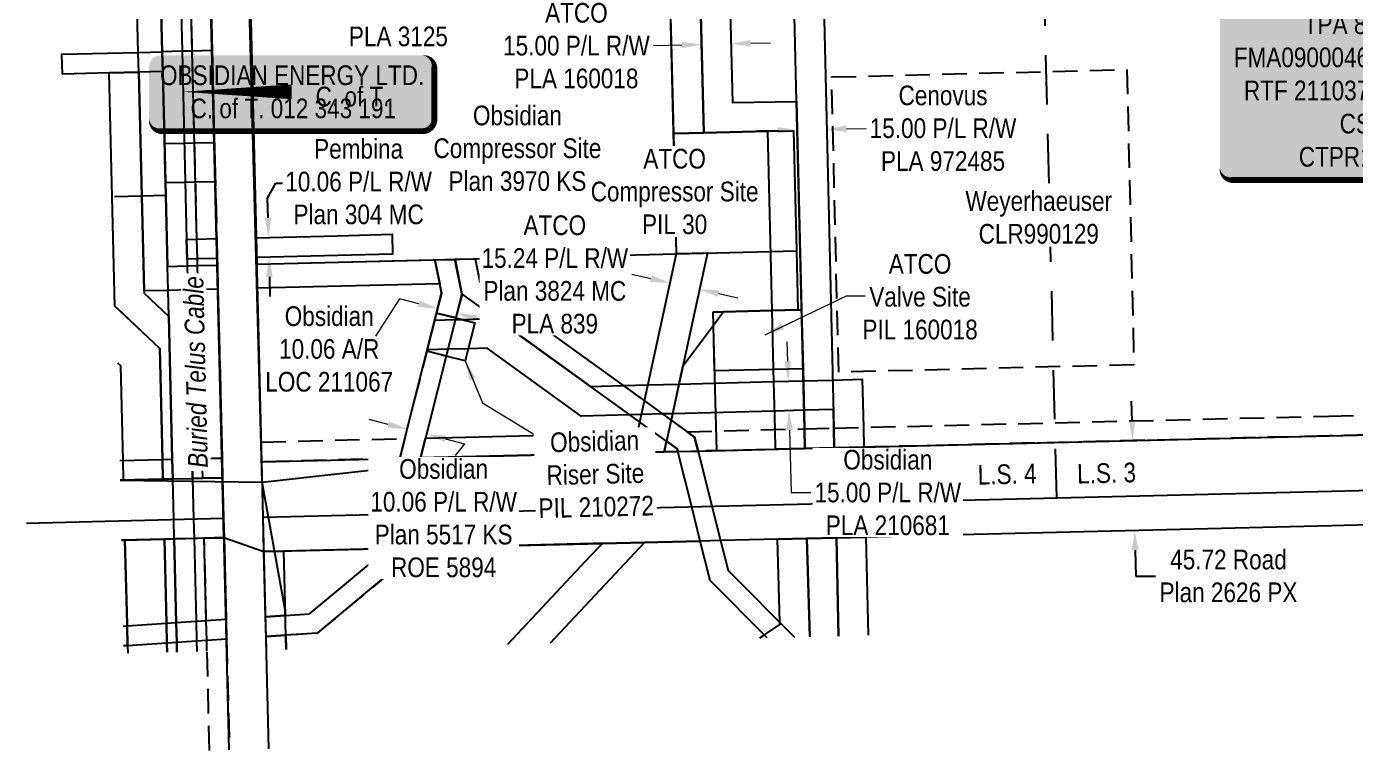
# Model space of a CAD drawing. Extents: x 617401 to 618447, y 5883668 to 5884710.
# Drawn here: x 617421 to 618096, y 5883668 to 5884035 of the extents above; entities that cross this region are included whole.
import ezdxf

# ---------------------------------------------------------------- set-up
doc = ezdxf.new("R2010")
doc.units = 0
doc.header["$LTSCALE"] = 5
doc.header["$PDSIZE"] = 0.5
for name, pattern in [('foc-ACCESSROAD', [3.75, 2.5, -1.25]), ('foc-FLOWLINE', [3.75, 2.5, -1.25]), ('foc-LSD', [8, 5, -3])]:
    doc.linetypes.add(name, pattern=pattern)
doc.layers.get('Defpoints').update_dxf_attribs({"color": 9})
for name, color, linetype in [('AS-POWER', 104, 'foc-POWER'), ('AS-SURFACE IMPACT', 7, 'Continuous'), ('AS-TELEPHONE', 224, 'foc-TEL'), ('C-AR', 13, 'foc-ACCESSROAD'), ('C-RW', 13, 'Continuous'), ('C-WS', 13, 'foc-ACCESSROAD'), ('EZE', 7, 'Continuous'), ('F-EZE', 190, 'foc-FLOWLINE'), ('F-RW', 190, 'Continuous'), ('L-SEC', 7, 'Continuous'), ('L-SECTION-LSD', 7, 'foc-LSD'), ('L-TITLEDB', 4, 'Continuous'), ('L-TITLEDB-T', 4, 'Continuous'), ('P-IOP1', 46, 'Continuous')]:
    doc.layers.add(name, color=color, linetype=linetype)
for name, color, linetype, lineweight in [('C-AR-T', 13, 'Continuous', 9), ('C-RW-T', 13, 'Continuous', 9), ('F-AR-T', 190, 'Continuous', 9), ('F-RW-T', 190, 'Continuous', 9)]:
    doc.layers.add(name, color=color, linetype=linetype, lineweight=lineweight)
doc.styles.add('100L', font='ARIALN.TTF', dxfattribs={"height": 11})
doc.styles.add('80', font='ARIALN.TTF', dxfattribs={"height": 10})
doc.styles.add('80CG', font='ARIALN.TTF', dxfattribs={"height": 10})
doc.styles.add('foc-LtypeFont', font='ARIALN.TTF', dxfattribs={"height": 7.35})
doc.linetypes.add('foc-POWER', pattern='A,6,-1,["P",foc-LtypeFont,S=0.2,R=0,X=-0.625,Y=-0.75],-1.24,4', length=12.24)
doc.linetypes.add('foc-TEL', pattern='A,2,-1,["T",foc-LtypeFont,S=0.2,R=0,X=-0.425,Y=-0.75],-1.24,8', length=12.24)
doc.dimstyles.new('Compass 5 000', dxfattribs={"dimscale": 5, "dimtxt": 9, "dimasz": 2, "dimexe": 0.2, "dimexo": 0.0625, "dimgap": 0.5, "dimtad": 0, "dimtih": 1, "dimtoh": 1, "dimzin": 0, "dimdsep": 46, "dimtxsty": '80CG', "dimcen": 0.1, "dimse1": 1, "dimse2": 1, "dimclrd": 256, "dimclrt": 256, "dimaunit": 1, "dimadec": 4, "dimazin": 0, "dimtfac": 0.06, "dimtofl": 0, "dimtmove": 0, "dimatfit": 1, "dimfxl": 0.2, "dimtolj": 1, "dimtzin": 0, "dimlwd": -1, "dimarcsym": 0})

# ---------------------------------------------------------------- blocks, each defined once
blk = doc.blocks.new('*D397')
at = {"layer": 'Defpoints', "color": 0, "transparency": 16777216}
for p in [(617526.73, 5883927.94), (617543.84, 5883928.36), (617526.98, 5883917.88)]:
    blk.add_point(p, dxfattribs=at)
at = {"layer": 'F-RW', "transparency": 16777216}
for p, q in [((617543.59, 5883938.35), (617543.34, 5883948.35)), ((617544.33, 5883908.31), (617544.58, 5883898.31))]:
    blk.add_line(p, q, dxfattribs=at)
for points in [[(617545.26, 5883938.39), (617541.92, 5883938.31), (617543.84, 5883928.36)], [(617546, 5883908.35), (617542.66, 5883908.27), (617544.08, 5883918.31)]]:
    blk.add_solid(points, dxfattribs=at)
at = {"layer": 'F-RW', "transparency": 16777216, "insert": (617589.62, 5883956.64), "char_height": 10, "attachment_point": 5, "style": '80CG'}
blk.add_mtext('\\A1;Pembina\\P10.06 P/L R/W\\PPlan 304 MC', dxfattribs=at)
blk = doc.blocks.new('*D404')
at = {"layer": 'C-RW-T', "transparency": 16777216}
for p, q in [((617807.64, 5883865.26), (617807.38, 5883875.26)), ((617808.57, 5883830.31), (617809.4, 5883798.64)), ((617809.4, 5883798.64), (617819.4, 5883798.64))]:
    blk.add_line(p, q, dxfattribs=at)
for points in [[(617809.31, 5883865.3), (617805.98, 5883865.22), (617807.91, 5883855.26)], [(617810.23, 5883830.35), (617806.9, 5883830.26), (617808.3, 5883840.3)]]:
    blk.add_solid(points, dxfattribs=at)
at = {"layer": 'Defpoints', "color": 0, "transparency": 16777216}
for p in [(617787.51, 5883854.73), (617787.91, 5883839.77), (617808.3, 5883840.3)]:
    blk.add_point(p, dxfattribs=at)
at = {"layer": 'C-RW-T', "transparency": 16777216, "insert": (617858.49, 5883798.64), "char_height": 10, "attachment_point": 5, "style": '80CG', "bg_fill": 3, "box_fill_scale": 1.1, "bg_fill_color": 256, "bg_fill_true_color": 13158600, "bg_fill_transparency": 0}
blk.add_mtext('\\A1;Obsidian\\P15.00 P/L R/W\\PPLA 210681', dxfattribs=at)
blk = doc.blocks.new('*D407')
at = {"layer": 'Defpoints', "color": 0, "transparency": 16777216}
for p in [(617812.34, 5883989.23), (617827.31, 5883989.58), (617827.46, 5883983.29)]:
    blk.add_point(p, dxfattribs=at)
at = {"layer": 'F-AR-T', "transparency": 16777216}
for p, q in [((617802.49, 5883982.69), (617792.5, 5883982.45)), ((617837.45, 5883983.52), (617847.45, 5883983.76))]:
    blk.add_line(p, q, dxfattribs=at)
for points in [[(617802.45, 5883984.36), (617802.53, 5883981.03), (617812.49, 5883982.93)], [(617837.41, 5883985.19), (617837.49, 5883981.86), (617827.46, 5883983.29)]]:
    blk.add_solid(points, dxfattribs=at)
at = {"layer": 'F-AR-T', "transparency": 16777216, "insert": (617886.54, 5883983.76), "char_height": 10, "attachment_point": 5, "style": '80CG'}
blk.add_mtext('\\A1;Cenovus\\P15.00 P/L R/W\\PPLA 972485', dxfattribs=at)
blk = doc.blocks.new('*D408')
at = {"layer": 'Defpoints', "color": 0, "transparency": 16777216}
for p in [(617762.79, 5883901.96), (617742.42, 5883879.89), (617757.29, 5883876.65)]:
    blk.add_point(p, dxfattribs=at)
at = {"layer": 'F-RW-T', "transparency": 16777216}
for p, q in [((617738.16, 5883907.32), (617728.38, 5883909.44)), ((617772.57, 5883899.83), (617782.34, 5883897.71))]:
    blk.add_line(p, q, dxfattribs=at)
for points in [[(617738.51, 5883908.95), (617737.8, 5883905.69), (617747.93, 5883905.19)], [(617772.92, 5883901.46), (617772.21, 5883898.2), (617762.79, 5883901.96)]]:
    blk.add_solid(points, dxfattribs=at)
at = {"layer": 'F-RW-T', "transparency": 16777216, "insert": (617689.3, 5883909.44), "char_height": 10, "attachment_point": 5, "style": '80CG', "bg_fill": 3, "box_fill_scale": 1.1, "bg_fill_color": 256, "bg_fill_true_color": 13158600, "bg_fill_transparency": 0}
blk.add_mtext('\\A1;ATCO\\P15.24 P/L R/W\\PPlan 3824 MC\\PPLA 839', dxfattribs=at)
blk = doc.blocks.new('*D410')
at = {"layer": 'Defpoints', "color": 0, "transparency": 16777216}
for p in [(617762.85, 5884065.65), (617777.86, 5884066.03), (617763.86, 5884026.36)]:
    blk.add_point(p, dxfattribs=at)
at = {"layer": 'F-RW-T', "transparency": 16777216}
for p, q in [((617753.86, 5884026.1), (617739.36, 5884025.73)), ((617788.86, 5884027), (617798.85, 5884027.25))]:
    blk.add_line(p, q, dxfattribs=at)
for points in [[(617753.82, 5884027.77), (617753.9, 5884024.44), (617763.86, 5884026.36)], [(617788.81, 5884028.66), (617788.9, 5884025.33), (617778.86, 5884026.74)]]:
    blk.add_solid(points, dxfattribs=at)
at = {"layer": 'F-RW-T', "transparency": 16777216, "insert": (617700.27, 5884025.73), "char_height": 10, "attachment_point": 5, "style": '80CG'}
blk.add_mtext('\\A1;ATCO\\P15.00 P/L R/W\\PPLA 160018', dxfattribs=at)
blk = doc.blocks.new('*D412')
at = {"layer": 'Defpoints', "color": 0, "transparency": 16777216}
for p in [(618016.72, 5883825.9), (617983.96, 5883779.39), (618017.83, 5883780.21)]:
    blk.add_point(p, dxfattribs=at)
at = {"layer": 'L-TITLEDB-T', "transparency": 16777216}
for p, q in [((617982.6, 5883835.08), (617982.36, 5883845.07)), ((617984.2, 5883769.39), (617984.52, 5883756.24)), ((617984.52, 5883756.24), (617994.52, 5883756.24))]:
    blk.add_line(p, q, dxfattribs=at)
for points in [[(617984.27, 5883835.12), (617980.94, 5883835.04), (617982.85, 5883825.08)], [(617985.86, 5883769.43), (617982.53, 5883769.35), (617983.96, 5883779.39)]]:
    blk.add_solid(points, dxfattribs=at)
at = {"layer": 'L-TITLEDB-T', "transparency": 16777216, "insert": (618031.57, 5883756.24), "char_height": 10, "attachment_point": 5, "style": '80CG'}
blk.add_mtext('\\A1;45.72 Road \\PPlan 2626 PX', dxfattribs=at)
blk = doc.blocks.new('*U422')
h = blk.add_hatch(color=255)
edge = h.paths.add_edge_path()
edge.add_line((-124, -45.5), (124, -45.5))
edge.add_arc((124, -39.5), 6, 270, 360)
edge.add_line((130, -39.5), (130, 38))
edge.add_arc((124, 38), 6, 0, 90)
edge.add_line((124, 44), (-124, 44))
edge.add_arc((-124, 38), 6, 90, 180)
edge.add_line((-130, 38), (-130, -39.5))
edge.add_arc((-124, -39.5), 6, 180, 270)
at = {"color": 44, "flags": 128}
blk.add_lwpolyline([(-124, -45.5, 3, 3, 0), (124, -45.5, 3, 3, 0.414214), (130, -39.5, 3, 3, 0), (130, 38, 3, 0, 0.414214), (124, 44, 0, 0, 0), (-124, 44, 0, 0, 0.414214), (-130, 38, 0, 0, 0), (-130, -39.5, 0, 3, 0.414214)], format="xyseb", close=True, dxfattribs=at)
at = {"color": 44, "style": '80'}
blk.add_attdef('ENTER_TEXT_001', (-35.99, -5), '', height=10, dxfattribs=at)
blk = doc.blocks.new('*D439')
at = {"layer": 'Defpoints', "color": 0, "transparency": 16777216}
for p in [(617555.02, 5884140.69), (617542.75, 5884128.2), (617555.33, 5884128.52)]:
    blk.add_point(p, dxfattribs=at)
at = {"layer": 'F-RW-T', "transparency": 16777216}
for p, q in [((617542.19, 5884150.37), (617541.93, 5884160.36)), ((617543.01, 5884118.2), (617544.82, 5884047.1)), ((617544.82, 5884047.1), (617554.82, 5884047.1))]:
    blk.add_line(p, q, dxfattribs=at)
for points in [[(617543.85, 5884150.41), (617540.52, 5884150.33), (617542.44, 5884140.37)], [(617544.67, 5884118.24), (617541.34, 5884118.16), (617542.75, 5884128.2)]]:
    blk.add_solid(points, dxfattribs=at)
at = {"layer": 'F-RW-T', "transparency": 16777216, "insert": (617609.82, 5884047.1), "char_height": 10, "attachment_point": 5, "style": '80CG'}
blk.add_mtext('\\A1;Obsidian\\P12.19 Flow Line R/W\\PPLA 3125', dxfattribs=at)
blk = doc.blocks.new('*U504')
h = blk.add_hatch(color=59)
edge = h.paths.add_edge_path()
edge.add_line((-66.5, -20), (66.5, -20))
edge.add_arc((66.5, -14), 6, 270, 360)
edge.add_line((72.5, -14), (72.5, 12.5))
edge.add_arc((66.5, 12.5), 6, 0, 90)
edge.add_line((66.5, 18.5), (-66.5, 18.5))
edge.add_arc((-66.5, 12.5), 6, 90, 180)
edge.add_line((-72.5, 12.5), (-72.5, -14))
edge.add_arc((-66.5, -14), 6, 180, 270)
at = {"color": 1, "flags": 128}
blk.add_lwpolyline([(-66.5, -20, 3, 3, 0), (66.5, -20, 3, 3, 0.414214), (72.5, -14, 3, 3, 0), (72.5, 12.5, 3, 0, 0.414214), (66.5, 18.5, 0, 0, 0), (-66.5, 18.5, 0, 0, 0.414214), (-72.5, 12.5, 0, 0, 0), (-72.5, -14, 0, 3, 0.414214)], format="xyseb", close=True, dxfattribs=at)
blk.add_lwpolyline([(-55.53, 0, 0, 7.5, 0), (0, 0, 0, 0, 0)], format="xyseb", dxfattribs=at)
at = {"color": 1, "style": '80'}
blk.add_attdef('ENTER_TEXT_001', (-35.99, -5), '', height=10, dxfattribs=at)

msp = doc.modelspace()

# ---------------------------------------------------------------- linework, layer by layer
at = {"layer": 'AS-POWER', "flags": 128}
for points in [[(617552.742, 5883718.977), (617552.247, 5883739.086), (617540.689, 5883803.918), (617532.486, 5884107.91)], [(617771.537, 5883819.947), (617770.052, 5883876.438)], [(617468.487, 5883804.989), (617540.689, 5883803.918)]]:
    msp.add_lwpolyline(points, dxfattribs=at)
at = {"layer": 'AS-TELEPHONE', "linetype": 'foc-TEL', "flags": 128}
for points in [[(617521.109, 5883775.84), (617501.198, 5884589.904)], [(617469.098, 5883774.516), (617521.109, 5883775.84), (617541.512, 5883768.646), (617763.187, 5883774.028)]]:
    msp.add_lwpolyline(points, dxfattribs=at)
at = {"layer": 'C-AR'}
for points in [[(617516.317, 5883976.598), (617516.81, 5883956.603), (617506.745, 5883956.395), (617501.561, 5883956.288), (617491.51, 5883956.08), (617491.017, 5883976.074), (617501.068, 5883976.282), (617506.253, 5883976.389), (617516.317, 5883976.598)], [(617638.583, 5883917.202), (617642.114, 5883899.669), (617639.006, 5883887.424), (617629.268, 5883889.89), (617631.81, 5883899.903), (617630.821, 5883904.814), (617628.375, 5883916.956), (617638.583, 5883917.202)]]:
    msp.add_lwpolyline(points, close=True, dxfattribs=at)
at = {"layer": 'C-AR-T'}
for p, q in [((617610.465, 5883897.084), (617598.157, 5883878.199)), ((617620.155, 5883894.623), (617610.465, 5883897.084)), ((617649.272, 5883887.231), (617658.962, 5883884.771))]:
    msp.add_line(p, q, dxfattribs=at)
for points in [[(617620.565, 5883896.238), (617619.745, 5883893.008), (617629.845, 5883892.163)], [(617649.682, 5883888.846), (617648.861, 5883885.616), (617639.581, 5883889.691)]]:
    msp.add_solid(points, dxfattribs=at)
at = {"layer": 'C-RW'}
for points in [[(617460.713, 5884192.836), (617473.446, 5884193.15), (617485.639, 5884193.449), (617486.404, 5884162.353), (617486.779, 5884147.109), (617486.978, 5884139.017), (617487.278, 5884126.822), (617489.344, 5884042.79), (617499.393, 5884043.036), (617504.577, 5884043.163), (617514.64, 5884043.41), (617515.135, 5884023.286), (617505.072, 5884023.04), (617499.888, 5884022.912), (617489.839, 5884022.665), (617490.086, 5884012.614), (617491.638, 5883949.558), (617479.456, 5883949.258), (617465.602, 5883948.917)], [(617489.344, 5884042.79), (617489.839, 5884022.665), (617490.086, 5884012.614), (617491.638, 5883949.558), (617492.522, 5883913.615), (617502.571, 5883913.862), (617507.754, 5883913.989), (617517.817, 5883914.237), (617518.117, 5883902.043), (617508.054, 5883901.796), (617502.871, 5883901.667), (617492.822, 5883901.42), (617480.645, 5883901.121), (617479.456, 5883949.258), (617477.899, 5884012.312), (617477.644, 5884022.365), (617475.582, 5884106.262)], [(617497.301, 5883717.637), (617497.18, 5883722.514), (617496.97, 5883732.576), (617495.922, 5883775.17), (617495.68, 5883785.051), (617495.175, 5883805.628), (617494.929, 5883815.632), (617493.147, 5883888.191), (617492.822, 5883901.42), (617492.522, 5883913.615), (617491.638, 5883949.558), (617490.086, 5884012.614), (617489.839, 5884022.665), (617489.344, 5884042.79)], [(617499.393, 5884043.036), (617499.888, 5884022.912), (617502.239, 5883927.333), (617502.487, 5883917.282), (617502.571, 5883913.862), (617502.871, 5883901.667), (617504.98, 5883815.872), (617505.226, 5883805.869), (617505.732, 5883785.299), (617505.976, 5883775.409), (617507.012, 5883733.243), (617507.26, 5883723.182), (617507.39, 5883717.881)], [(617514.64, 5884043.41), (617515.135, 5884023.286), (617517.486, 5883927.709), (617517.733, 5883917.657), (617517.817, 5883914.237), (617518.117, 5883902.043), (617520.227, 5883816.235), (617520.227, 5883816.235), (617520.473, 5883806.233), (617510.41, 5883805.992), (617510.164, 5883815.995), (617508.054, 5883901.796), (617507.754, 5883913.989), (617507.67, 5883917.409), (617507.423, 5883927.461), (617505.072, 5884023.04), (617504.577, 5884043.163)], [(617797.259, 5883724.888), (617768.209, 5883753.928), (617763.187, 5883774.028), (617758.833, 5883791.461), (617751.833, 5883819.468), (617751.487, 5883820.852), (617746.011, 5883824.8), (617732.533, 5883834.516), (617723.687, 5883840.894), (617642.104, 5883899.705), (617638.579, 5883917.206), (617648.785, 5883917.457), (617651.183, 5883905.556), (617734.864, 5883845.231), (617748.341, 5883835.514), (617756.56, 5883829.59), (617760.35, 5883826.859), (617762.134, 5883819.717), (617769.13, 5883791.711), (617773.488, 5883774.278), (617777.288, 5883759.069), (617811.147, 5883725.224)], [(617466.731, 5883892.619), (617488.549, 5883871.856), (617489.931, 5883815.506), (617490.176, 5883805.506), (617470.171, 5883805.028), (617469.926, 5883815.028), (617468.748, 5883863.076), (617467.295, 5883864.459)], [(617468.287, 5883814.99), (617489.931, 5883815.506), (617494.929, 5883815.632), (617495.175, 5883805.628), (617490.176, 5883805.507), (617468.487, 5883804.989)], [(617665.482, 5883721.703), (617707.497, 5883766.454), (617713.475, 5883772.822), (617734.857, 5883773.341), (617686.862, 5883722.219)], [(617793.499, 5883724.797), (617795.798, 5883726.349), (617803.596, 5883731.614), (617803.563, 5883732.805), (617802.37, 5883774.979), (617817.373, 5883775.345), (617818.786, 5883725.408)], [(617818.786, 5883725.408), (617817.373, 5883775.345), (617832.339, 5883775.713), (617833.44, 5883725.763)], [(617833.44, 5883725.763), (617832.339, 5883775.713), (617847.322, 5883776.076), (617848.425, 5883726.125)], [(617469.975, 5883730.785), (617471.962, 5883730.917), (617491.947, 5883732.243), (617496.97, 5883732.576), (617507.013, 5883733.244), (617512.191, 5883733.587), (617522.243, 5883734.253), (617522.491, 5883724.192), (617512.438, 5883723.526), (617507.26, 5883723.182), (617497.18, 5883722.514), (617492.189, 5883722.184), (617472.206, 5883720.863), (617470.176, 5883720.728)], [(617542.739, 5883718.735), (617542.573, 5883725.501), (617552.565, 5883726.153), (617552.742, 5883718.977)]]:
    msp.add_lwpolyline(points, dxfattribs=at)
at = {"layer": 'C-RW', "flags": 128}
msp.add_lwpolyline([(617532.675, 5884127.94), (617537.919, 5883914.731), (617751.122, 5883919.972), (617745.879, 5884133.182), (617659.54, 5884131.169), (617532.675, 5884127.939)], dxfattribs=at)
at = {"layer": 'C-RW'}
for points in [[(617490.086, 5884012.614), (617477.899, 5884012.312), (617462.904, 5884011.942), (617439.129, 5884011.361), (617438.882, 5884021.413), (617477.644, 5884022.365), (617489.839, 5884022.665), (617490.086, 5884012.614)], [(617494.929, 5883815.632), (617495.175, 5883805.628), (617490.176, 5883805.507), (617489.931, 5883815.506), (617488.549, 5883871.856), (617465.83, 5883893.476), (617464.461, 5883948.889), (617462.904, 5884011.942), (617477.899, 5884012.312), (617479.456, 5883949.258), (617480.645, 5883901.121), (617480.671, 5883900.066), (617493.147, 5883888.191), (617494.929, 5883815.632)], [(617642.104, 5883899.705), (617623.534, 5883826.362), (617620.984, 5883816.292), (617610.549, 5883816.039), (617613.099, 5883826.109), (617631.798, 5883899.96), (617630.82, 5883904.814), (617628.375, 5883916.956), (617638.579, 5883917.206), (617642.104, 5883899.705)], [(617645.314, 5883871.754), (617643.745, 5883865.579), (617634.084, 5883868.031), (617624.353, 5883870.509), (617624.543, 5883871.258), (617628.366, 5883886.337), (617629.268, 5883889.89), (617639.005, 5883887.425), (617641.939, 5883886.664), (617648.669, 5883884.955), (617645.314, 5883871.754)], [(617628.363, 5883886.334), (617638.782, 5883886.586), (617641.939, 5883886.664), (617659.599, 5883887.093), (617707.414, 5883852.625), (617724.004, 5883853.059), (617736.644, 5883853.391), (617752.32, 5883853.802), (617800.61, 5883855.07), (617815.553, 5883855.463), (617830.491, 5883855.855), (617845.455, 5883856.249), (617846.051, 5883831.764), (617846.295, 5883821.761), (617831.312, 5883821.397), (617831.071, 5883831.401), (617830.842, 5883840.899), (617815.91, 5883840.505), (617800.971, 5883840.111), (617749.044, 5883838.74), (617744.05, 5883838.609), (617733.363, 5883838.327), (617727.463, 5883838.171), (617702.73, 5883837.519), (617654.919, 5883871.988), (617645.314, 5883871.754), (617634.963, 5883871.502), (617624.539, 5883871.256), (617628.363, 5883886.334)], [(617551.514, 5883768.89), (617552.318, 5883736.212), (617542.325, 5883735.562), (617541.512, 5883768.646), (617551.514, 5883768.89)], [(617609.338, 5883770.294), (617606.404, 5883758.705), (617568.526, 5883727.193), (617552.565, 5883726.153), (617542.573, 5883725.501), (617542.325, 5883735.562), (617552.318, 5883736.212), (617564.608, 5883737.013), (617597.461, 5883764.346), (617598.903, 5883770.04), (617609.338, 5883770.294)]]:
    msp.add_lwpolyline(points, close=True, dxfattribs=at)
at = {"layer": 'C-RW', "color": 6}
for points in [[(617630.82, 5883904.814), (617538.219, 5883902.536), (617537.919, 5883914.731), (617628.375, 5883916.956), (617630.82, 5883904.814)], [(617731.329, 5883828.979), (617729.141, 5883818.918), (617712.373, 5883818.511), (617620.984, 5883816.292), (617623.534, 5883826.362), (617712.13, 5883828.513), (617731.329, 5883828.979)], [(617751.833, 5883819.468), (617744.814, 5883819.298), (617746.011, 5883824.8), (617751.487, 5883820.852), (617751.833, 5883819.468)], [(617520.227, 5883816.235), (617520.473, 5883806.233), (617510.41, 5883805.992), (617505.226, 5883805.869), (617504.98, 5883815.872), (617510.164, 5883815.995), (617520.227, 5883816.235)]]:
    msp.add_lwpolyline(points, close=True, dxfattribs=at)
for points in [[(617468.487, 5883804.989), (617490.176, 5883805.507), (617495.175, 5883805.628), (617505.226, 5883805.869), (617510.41, 5883805.992), (617520.473, 5883806.233), (617520.979, 5883785.674), (617521.222, 5883775.774), (617511.16, 5883775.533), (617505.976, 5883775.409), (617495.922, 5883775.17), (617490.923, 5883775.036), (617469.098, 5883774.516)], [(617469.098, 5883774.516), (617470.918, 5883774.559), (617471.943, 5883731.763), (617471.963, 5883730.917), (617472.205, 5883720.879), (617472.331, 5883717.033)], [(617470.176, 5883720.738), (617472.205, 5883720.872), (617471.962, 5883730.917), (617471.942, 5883731.763), (617470.918, 5883774.559), (617490.923, 5883775.036), (617491.947, 5883732.243), (617492.189, 5883722.184), (617492.304, 5883717.516)], [(617492.304, 5883717.516), (617492.189, 5883722.183), (617491.947, 5883732.243), (617490.923, 5883775.036), (617495.922, 5883775.17), (617496.97, 5883732.576), (617497.18, 5883722.514), (617497.301, 5883717.637)], [(617512.574, 5883718.006), (617512.438, 5883723.526), (617512.191, 5883733.587), (617511.16, 5883775.533), (617521.222, 5883775.774), (617522.243, 5883734.253), (617522.491, 5883724.192), (617522.637, 5883718.25)]]:
    msp.add_lwpolyline(points, dxfattribs=at)
at = {"layer": 'C-RW-T'}
for p, q in [((617604.611, 5883833.319), (617594.919, 5883835.773)), ((617633.741, 5883825.943), (617643.433, 5883823.489))]:
    msp.add_line(p, q, dxfattribs=at)
at = {"layer": 'C-RW-T', "flags": 128}
msp.add_lwpolyline([(617643.433, 5883823.489), (617638.698, 5883817.475)], dxfattribs=at)
at = {"layer": 'C-RW-T'}
for points in [[(617605.02, 5883834.934), (617604.202, 5883831.704), (617614.303, 5883830.865)], [(617634.15, 5883827.558), (617633.332, 5883824.328), (617624.049, 5883828.397)]]:
    msp.add_solid(points, dxfattribs=at)
at = {"layer": 'C-WS'}
for points in [[(617514.671, 5884043.373), (617515.167, 5884023.248), (617517.523, 5883927.666), (617517.771, 5883917.614), (617517.856, 5883914.194), (617518.156, 5883901.999), (617520.271, 5883816.186), (617520.271, 5883816.186), (617520.518, 5883806.184), (617510.454, 5883805.942), (617510.208, 5883815.946), (617508.093, 5883901.751), (617507.792, 5883913.945), (617507.707, 5883917.365), (617507.46, 5883927.418), (617505.103, 5884023.001), (617504.607, 5884043.126)], [(617513.864, 5883667.627), (617512.487, 5883723.471), (617512.24, 5883733.533), (617511.206, 5883775.482), (617521.268, 5883775.723), (617522.292, 5883734.2), (617522.54, 5883724.138), (617523.927, 5883667.876)]]:
    msp.add_lwpolyline(points, dxfattribs=at)
for points in [[(617642.15, 5883899.668), (617623.583, 5883826.32), (617621.034, 5883816.249), (617610.598, 5883815.995), (617613.147, 5883826.066), (617631.843, 5883899.923), (617630.865, 5883904.776), (617628.419, 5883916.919), (617638.624, 5883917.17), (617642.15, 5883899.668)], [(617609.39, 5883770.247), (617606.456, 5883758.658), (617568.578, 5883727.142), (617552.616, 5883726.101), (617542.623, 5883725.449), (617542.375, 5883735.51), (617552.368, 5883736.161), (617564.659, 5883736.963), (617597.512, 5883764.299), (617598.954, 5883769.994), (617609.39, 5883770.247)]]:
    msp.add_lwpolyline(points, close=True, dxfattribs=at)
at = {"layer": 'EZE'}
for points in [[(617751.889, 5883819.432), (617744.87, 5883819.262), (617746.067, 5883824.765), (617751.543, 5883820.817), (617751.889, 5883819.432)], [(617520.271, 5883816.186), (617520.518, 5883806.184), (617510.454, 5883805.942), (617505.27, 5883805.819), (617505.024, 5883815.822), (617510.208, 5883815.946), (617520.271, 5883816.186)]]:
    msp.add_lwpolyline(points, close=True, dxfattribs=at)
at = {"layer": 'F-EZE'}
msp.add_lwpolyline([(617613.099, 5883826.109), (617610.549, 5883816.039), (617540.388, 5883814.336), (617540.142, 5883824.338), (617613.099, 5883826.109)], close=True, dxfattribs=at)
at = {"layer": 'F-RW'}
for p, q in [((617543.344, 5883948.346), (617547.484, 5883955.93)), ((617547.484, 5883955.93), (617550.988, 5883955.93))]:
    msp.add_line(p, q, dxfattribs=at)
for points in [[(617765.004, 5883981.523), (617749.767, 5883981.142), (617745.879, 5884133.182), (617745.778, 5884137.301), (617745.247, 5884158.84), (617760.355, 5884164.163), (617760.886, 5884142.623), (617765.004, 5883981.523)], [(617816.137, 5883831.037), (617816.378, 5883821.034), (617801.44, 5883820.672), (617801.198, 5883830.675), (617800.463, 5883861.186), (617799.74, 5883891.159), (617797.543, 5883982.241), (617765.004, 5883981.523), (617761.293, 5884126.689), (617760.355, 5884164.163), (617775.214, 5884169.397), (617776.229, 5884129.672), (617779.626, 5883996.811), (617812.144, 5883997.429), (617814.688, 5883891.527), (617815.408, 5883861.548), (617816.137, 5883831.037)], [(617746.011, 5883824.8), (617744.814, 5883819.298), (617729.141, 5883818.918), (617731.329, 5883828.979), (617732.533, 5883834.516), (617734.864, 5883845.231), (617751.206, 5883920.15), (617749.767, 5883981.142), (617765.004, 5883981.523), (617797.543, 5883982.241), (617810.601, 5883982.53), (617812.125, 5883921.641), (617812.776, 5883891.48), (617799.74, 5883891.158), (617775.083, 5883890.548), (617769.91, 5883883.615), (617754.239, 5883862.626), (617748.342, 5883835.515), (617746.011, 5883824.8)], [(617507.67, 5883917.409), (617502.487, 5883917.282), (617502.239, 5883927.333), (617507.423, 5883927.461), (617517.486, 5883927.709), (617517.733, 5883917.657), (617507.67, 5883917.409)], [(617579.106, 5883919.167), (617537.835, 5883918.152), (617537.587, 5883928.203), (617578.859, 5883929.218), (617606.658, 5883929.902), (617606.905, 5883919.85), (617579.106, 5883919.167)], [(617746.011, 5883824.8), (617744.814, 5883819.298), (617729.141, 5883818.918), (617731.329, 5883828.979), (617732.533, 5883834.516), (617734.864, 5883845.231), (617751.206, 5883920.15), (617766.881, 5883920.534), (617760.231, 5883890.175), (617748.342, 5883835.515), (617746.011, 5883824.8)], [(617769.745, 5883890.436), (617775.083, 5883890.557), (617799.74, 5883891.161), (617812.776, 5883891.48), (617814.691, 5883891.527), (617815.414, 5883861.549), (617800.463, 5883861.186), (617770.472, 5883860.458), (617769.91, 5883883.615), (617769.745, 5883890.436)]]:
    msp.add_lwpolyline(points, close=True, dxfattribs=at)
for points in [[(617825.785, 5884053.455), (617831.073, 5883831.401), (617831.312, 5883821.397), (617816.378, 5883821.034), (617816.137, 5883831.037), (617812.144, 5883997.429), (617808.476, 5884150.201)], [(617751.122, 5883919.972), (617812.037, 5883921.471)]]:
    msp.add_lwpolyline(points, dxfattribs=at)
at = {"layer": 'L-SEC'}
for p, q in [((617521.025, 5883785.623), (617501.197, 5884589.895)), ((617541.128, 5883786.119), (617521.3, 5884590.391)), ((617541.128, 5883786.115), (618347.554, 5883805.826)), ((617544.03, 5883668.372), (617541.128, 5883786.119)), ((617420.912, 5883783.162), (617521.025, 5883785.623)), ((617523.927, 5883667.876), (617521.025, 5883785.623))]:
    msp.add_line(p, q, dxfattribs=at)
at = {"layer": 'L-SECTION-LSD'}
msp.add_line((617944.341, 5883795.97), (617924.428, 5884600.182), dxfattribs=at)

# ---------------------------------------------------------------- block references
at = {"layer": 'AS-SURFACE IMPACT', "color": 4}
ref = msp.add_blockref('*U422', (618157.155, 5884003), dxfattribs=dict(at, xscale=0.99963, yscale=0.99963, zscale=0.99963))
ref.add_attrib('ENTER_TEXT_001', 'TPA 881 - JAMES DAVID CAMPS', (618069.814, 5884031.674), dxfattribs={"layer": '0', "color": 44, "height": 9.9963, "style": '80'})
ref.add_attrib('ENTER_TEXT_002', 'FMA0900046 - Weyerhaeuser Company Limited', (618034.247, 5884014.836), dxfattribs={"layer": '0', "color": 44, "height": 9.9963, "style": '80'})
ref.add_attrib('ENTER_TEXT_003', 'RTF 2110374-2110378 - Obsidian Energy Ltd.', (618039.429, 5883997.998), dxfattribs={"layer": '0', "color": 44, "height": 9.9963, "style": '80'})
ref.add_attrib('ENTER_TEXT_004', 'CSL980079 & CSL 980079', (618088.064, 5883981.16), dxfattribs={"layer": '0', "color": 44, "height": 9.9963, "style": '80'})
ref.add_attrib('ENTER_TEXT_005', 'CTPR150094 Minchau Lumber Ltd.', (618067.301, 5883964.323), dxfattribs={"layer": '0', "color": 44, "height": 9.9963, "style": '80'})
at = {"layer": 'P-IOP1'}
ref = msp.add_blockref('*U504', (617555.642, 5884002.333), dxfattribs=dict(at, xscale=0.99963, yscale=0.99963, zscale=0.99963))
ref.add_attrib('ENTER_TEXT_001', 'OBSIDIAN ENERGY LTD.', (617488.716, 5884005.75), dxfattribs={"layer": '0', "color": 1, "height": 9.9963, "style": '80'})
ref.add_attrib('ENTER_TEXT_002', 'C. of T. 012 343 191', (617504.218, 5883988.913), dxfattribs={"layer": '0', "color": 1, "height": 9.9963, "style": '80'})

# ---------------------------------------------------------------- texts
at = {"layer": 'C-AR-T', "insert": (617574.666, 5883871.586), "char_height": 10, "attachment_point": 5, "style": '80CG'}
msp.add_mtext('\\A1;Obsidian\\P10.06 A/R\\PLOC 211067', dxfattribs=at)
at = {"layer": 'L-TITLEDB-T', "insert": (617586.537, 5883999.837), "char_height": 9.99769, "attachment_point": 5, "style": '80CG'}
msp.add_mtext('\\A1;C. of T.', dxfattribs=at)

# ---------------------------------------------------------------- dimensions: what is measured, and where the dimension line sits
at = {"layer": 'F-AR-T'}
dim = msp.add_linear_dim(base=(617827.456, 5883983.286), p1=(617812.341, 5883989.227), p2=(617827.306, 5883989.583), angle=1.364397, text='Cenovus\\P15.00 P/L R/W\\PPLA 972485', dimstyle='Compass 5 000', dxfattribs=at)
dim.commit()
dim.dimension.update_dxf_attribs({"geometry": '*D407', "text_midpoint": (617886.536, 5883983.763), "dimtype": 161})
at = {"layer": 'F-RW'}
dim = msp.add_linear_dim(base=(617543.836, 5883928.356), p1=(617526.975, 5883917.885), p2=(617526.728, 5883927.936), angle=91.409062, text='Pembina\\P10.06 P/L R/W\\PPlan 304 MC', dimstyle='Compass 5 000', override={"dimtmove": 2}, dxfattribs=at)
dim.commit()
dim.dimension.update_dxf_attribs({"geometry": '*D397', "text_midpoint": (617589.622, 5883956.644), "dimtype": 161})
at = {"layer": 'F-RW-T', "color": 6}
dim = msp.add_linear_dim(base=(617542.752, 5884128.196), p1=(617555.018, 5884140.691), p2=(617555.328, 5884128.516), angle=271.458289, text='Obsidian\\P12.19 Flow Line R/W\\PPLA 3125', dimstyle='Compass 5 000', dxfattribs=at)
dim.commit()
dim.dimension.update_dxf_attribs({"geometry": '*D439', "text_midpoint": (617609.817, 5884047.096), "dimtype": 161})

# ---------------------------------------------------------------- leaders
at = {"layer": 'C-AR-T'}
msp.add_leader([(617643.745, 5883865.579), (617652.625, 5883844.214), (617679.516, 5883827.788)], dimstyle='Compass 5 000', dxfattribs=at)
at = {"layer": 'F-RW-T'}
msp.add_leader([(617796.09, 5883878.774), (617837.504, 5883898.659), (617846.916, 5883898.659)], dimstyle='Compass 5 000', dxfattribs=at)

# ---------------------------------------------------------------- next in the draw order: texts
at = {"layer": 'AS-TELEPHONE', "insert": (617506.907, 5883859.914), "char_height": 9.99769, "attachment_point": 5, "rotation": 91.408755, "style": '80CG', "bg_fill": 3, "box_fill_scale": 1.15, "bg_fill_color": 256, "bg_fill_true_color": 256, "bg_fill_transparency": 0}
msp.add_mtext('\\A1;{\\fArial Narrow|b0|i1|c0|p34;Buried Telus Cable}', dxfattribs=at)
at = {"layer": 'F-RW-T', "insert": (617935.182, 5883938.433), "char_height": 9.99769, "attachment_point": 5, "style": '80CG', "bg_fill": 3, "box_fill_scale": 1.15, "bg_fill_color": 256, "bg_fill_true_color": 256, "bg_fill_transparency": 0}
msp.add_mtext('\\A1;Weyerhaeuser\\PCLR990129', dxfattribs=at)
at = {"layer": 'L-SECTION-LSD', "char_height": 9.9963, "attachment_point": 1, "rotation": 1.418409, "style": '100L', "bg_fill": 3, "box_fill_scale": 1.5, "bg_fill_color": 256, "bg_fill_transparency": 0}
for s, width, insert in [('\\pi1.9966;L.S. 4', 30.53989, (617902.037, 5883812.611)), ('L.S. 3', 30.37591, (617954.535, 5883813.211))]:
    msp.add_mtext_dynamic_manual_height_columns(s, width=width, gutter_width=55, heights=[0], dxfattribs=dict(at, insert=insert))

# ---------------------------------------------------------------- next in the draw order: linework, layer by layer
at = {"layer": 'AS-POWER', "flags": 128}
msp.add_lwpolyline([(617540.689, 5883803.918), (617660.522, 5883817.252), (618446.786, 5883836.341)], dxfattribs=at)
at = {"layer": 'F-EZE'}
msp.add_lwpolyline([(618396.353, 5883835.116), (618346.766, 5883833.913), (618082.858, 5883827.506), (617831.312, 5883821.396), (617816.378, 5883821.034), (617762.134, 5883819.717), (617760.35, 5883826.859), (617756.56, 5883829.59), (617816.136, 5883831.037), (617831.073, 5883831.401), (618082.616, 5883837.509), (618346.518, 5883843.915), (618396.11, 5883845.119)], dxfattribs=at)
at = {"layer": 'L-TITLEDB'}
msp.add_lwpolyline([(618135.851, 5883783.076), (618083.967, 5883781.817), (617832.339, 5883775.712), (617817.373, 5883775.344), (617773.488, 5883774.278), (617763.187, 5883774.028), (617734.857, 5883773.341), (617713.475, 5883772.822), (617708.854, 5883772.71), (617609.338, 5883770.294), (617598.903, 5883770.04), (617551.514, 5883768.89), (617541.512, 5883768.646), (617541.081, 5883786.164), (617540.388, 5883814.336), (617610.549, 5883816.039), (617620.984, 5883816.292), (617712.373, 5883818.511), (617729.141, 5883818.918), (617744.814, 5883819.298), (617751.833, 5883819.468), (617762.134, 5883819.717), (617816.378, 5883821.034), (617831.312, 5883821.396), (618082.858, 5883827.506), (618346.766, 5883833.913)], dxfattribs=at)

# ---------------------------------------------------------------- next in the draw order: dimensions: what is measured, and where the dimension line sits
at = {"layer": 'L-TITLEDB-T'}
dim = msp.add_linear_dim(base=(617983.955, 5883779.391), p1=(618016.719, 5883825.9), p2=(618017.827, 5883780.213), angle=271.389228, text='45.72 Road \\PPlan 2626 PX', dimstyle='Compass 5 000', dxfattribs=at)
dim.commit()
dim.dimension.update_dxf_attribs({"geometry": '*D412', "text_midpoint": (618031.573, 5883756.244), "dimtype": 161})

# ---------------------------------------------------------------- next in the draw order: texts
at = {"layer": 'C-RW-T', "insert": (617709.909, 5883807.961), "char_height": 10, "attachment_point": 5, "rotation": 1.391066, "style": '80CG', "bg_fill": 3, "box_fill_scale": 1.15, "bg_fill_color": 256, "bg_fill_true_color": 256, "bg_fill_transparency": 0}
msp.add_mtext('\\A1;Obsidian\\PRiser Site\\PPIL 210272', dxfattribs=at)
at = {"layer": 'C-RW-T', "insert": (617632.812, 5883785.609), "char_height": 9.99769, "attachment_point": 5, "style": '80CG', "bg_fill": 3, "box_fill_scale": 1.1, "bg_fill_color": 256, "bg_fill_true_color": 13158600, "bg_fill_transparency": 0}
msp.add_mtext('\\A1;Obsidian\\P10.06 P/L R/W\\PPlan 5517 KS\\PROE 5894', dxfattribs=at)

# ---------------------------------------------------------------- next in the draw order: dimensions: what is measured, and where the dimension line sits
at = {"layer": 'C-RW-T'}
dim = msp.add_linear_dim(base=(617808.303, 5883840.304), p1=(617787.512, 5883854.726), p2=(617787.906, 5883839.766), angle=271.51164, text='Obsidian\\P15.00 P/L R/W\\PPLA 210681', dimstyle='Compass 5 000', override={"dimtfill": 1}, dxfattribs=at)
dim.commit()
dim.dimension.update_dxf_attribs({"geometry": '*D404', "text_midpoint": (617858.489, 5883798.638), "dimtype": 161})
at = {"layer": 'F-RW-T'}
dim = msp.add_linear_dim(base=(617762.794, 5883901.959), p1=(617742.423, 5883879.885), p2=(617757.289, 5883876.652), angle=347.728722, text='ATCO\\P15.24 P/L R/W\\PPlan 3824 MC\\PPLA 839', dimstyle='Compass 5 000', override={"dimtfill": 1}, dxfattribs=at)
dim.commit()
dim.dimension.update_dxf_attribs({"geometry": '*D408', "text_midpoint": (617689.299, 5883909.443), "dimtype": 161})

# ---------------------------------------------------------------- next in the draw order: linework, layer by layer
at = {"layer": 'F-EZE'}
msp.add_lwpolyline([(617829.927, 5884009.862), (617979.957, 5884013.623), (617983.544, 5883863.588), (617833.515, 5883859.828), (617829.927, 5884009.862)], close=True, dxfattribs=at)

# ---------------------------------------------------------------- next in the draw order: texts
at = {"layer": 'F-RW-T', "insert": (617874.863, 5883898.124), "char_height": 9.9977, "width": 91.42596, "attachment_point": 5, "style": '80CG'}
msp.add_mtext('\\A1;ATCO\\PValve Site\\PPIL 160018', dxfattribs=at)

# ---------------------------------------------------------------- next in the draw order: dimensions: what is measured, and where the dimension line sits
at = {"layer": 'F-RW-T'}
dim = msp.add_linear_dim(base=(617763.858, 5884026.357), p1=(617777.856, 5884066.033), p2=(617762.854, 5884065.649), angle=181.464401, text='ATCO\\P15.00 P/L R/W\\PPLA 160018', dimstyle='Compass 5 000', dxfattribs=at)
dim.commit()
dim.dimension.update_dxf_attribs({"geometry": '*D410', "text_midpoint": (617700.275, 5884025.73), "dimtype": 161})

# ---------------------------------------------------------------- next in the draw order: texts
at = {"layer": 'F-RW-T', "insert": (617750.169, 5883951.593), "char_height": 9.99769, "attachment_point": 5, "style": '80CG', "bg_fill": 3, "box_fill_scale": 1.15, "bg_fill_color": 256, "bg_fill_true_color": 256, "bg_fill_transparency": 0}
msp.add_mtext('\\A1;ATCO\\PCompressor Site\\PPIL 30', dxfattribs=at)

# ---------------------------------------------------------------- next in the draw order: texts
at = {"layer": 'C-RW', "insert": (617670.306, 5883981.917), "char_height": 10, "attachment_point": 5, "style": '80CG'}
msp.add_mtext('\\A1;\\PObsidian\\PCompressor Site\\PPlan 3970 KS', dxfattribs=at)

doc.saveas('drawing.dxf')
